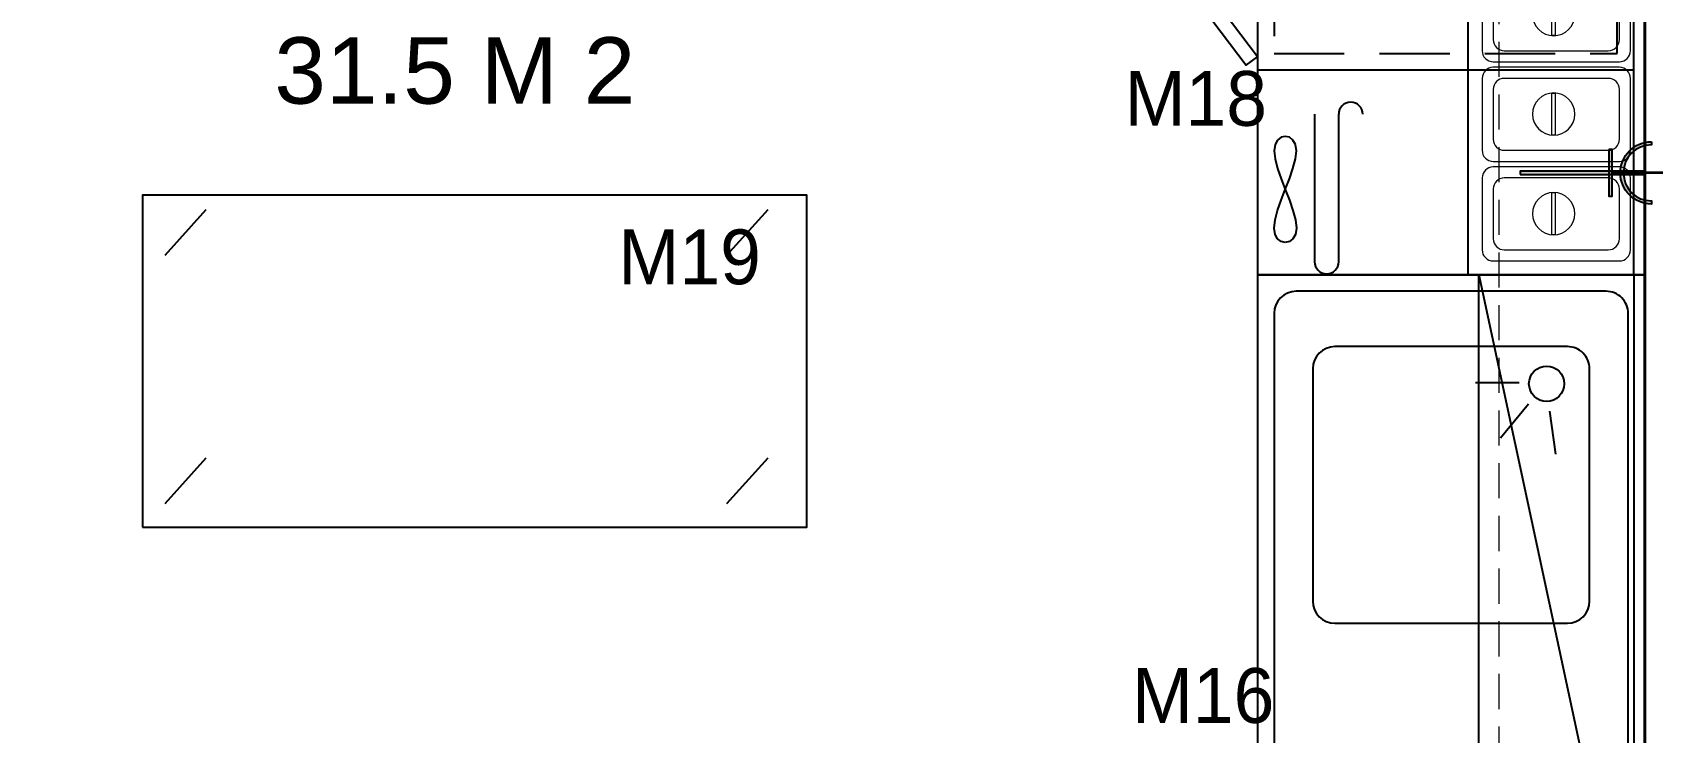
# Model space of a CAD drawing. Header units: millimetres. Extents: x 30084 to 42641, y -1284 to 1636.
# Drawn here: x 35963.2 to 36256, y -390.9 to -264.3 of the extents above; entities that cross this region are included whole.
import ezdxf

# ---------------------------------------------------------------- set-up
doc = ezdxf.new("R2010")
doc.units = ezdxf.units.MM
doc.linetypes.add('DASHED', pattern=[19.049999999999997, 12.7, -6.349999999999998])
doc.linetypes.add('DASHED2', pattern=[9.524999999999995, 6.349999999999998, -3.174999999999998])
for name, color, linetype in [('002 Çizgi', 7, 'Continuous'), ('ELEKTRİK', 10, 'Continuous'), ('S2000-002 Çizgi', 7, 'Continuous')]:
    doc.layers.add(name, color=color, linetype=linetype)
for name, color, linetype, lineweight in [('ELK', 1, 'Continuous', 35), ('no3_duvar mevcut', 4, 'Continuous', 35), ('no3_kiriş izdüşüm', 172, 'DASHED', 15), ('no3_paslanmaz gorunus on', 163, 'Continuous', 15), ('t_ölçü', 40, 'Continuous', 25)]:
    doc.layers.add(name, color=color, linetype=linetype, lineweight=lineweight)
doc.styles.get("Standard").update_dxf_attribs({"font": 'arial.ttf'})
doc.styles.add('TAKSİM', font='GOTHIC.TTF', dxfattribs={"height": 20})

# ---------------------------------------------------------------- blocks, each defined once
blk = doc.blocks.new('A$C55296281')
at = {"layer": 'S2000-002 Çizgi'}
for p, q in [((24.65767108146065, 52.76213944170558), (32.46938412001509, 53.87480724871693)), ((19.51883333973455, 47.28981886596102), (19.51883333973455, 39.39926183584703)), ((23.42748829094671, 48.95289724320628), (29.5251758606828, 43.94499383485618))]:
    blk.add_line(p, q, dxfattribs=at)
for points in [[(-5.0422295317e-06, 67.99999742952423), (139.9999949577704, 67.99999742952423), (139.9999949577704, 69.99999742952423), (-5.0422295317e-06, 69.99999742952423)], [(-5.0422295317e-06, -2.5704757718e-06), (139.9999949577704, -2.5704757718e-06), (139.9999949577704, 69.99999742952423), (-5.0422295317e-06, 69.99999742952423)]]:
    blk.add_lwpolyline(points, close=True, dxfattribs=at)
for points in [[(6.999994957768648, 2.999997429523318), (132.9999949577686, 2.999997429524228, 0.4142135623730919), (136.9999949577686, 6.999997429524227), (136.9999949577704, 62.99999742952422, 0.4142135623731057), (132.9999949577704, 66.99999742952423), (6.999994957768648, 66.99999742952423, 0.4142135623730951), (2.999994957768649, 62.99999742952422), (2.999994957768649, 6.999997429523318, 0.4142135623730844)], [(16.99999495776865, 9.999997429524226), (58.99999495776865, 9.999997429523317, 0.4142135623730951), (62.99999495776865, 13.99999742952332), (62.99999495776865, 55.99999742952333, 0.4142135623730951), (58.99999495776865, 59.99999742952333), (16.99999495776865, 59.99999742952422, 0.4142135623730951), (12.99999495776865, 55.99999742952423), (12.99999495776865, 13.99999742952423, 0.4142135623730951)]]:
    blk.add_lwpolyline(points, format="xyb", close=True, dxfattribs=at)
blk.add_circle((19.71420298012526, 52.2553539898654), 3.187919533039348, dxfattribs=at)
blk = doc.blocks.new('A$C01E77913')
at = {"layer": 'no3_paslanmaz gorunus on'}
for points in [[(1.999996831329099, 26.79714285829232), (14.9999968313291, 26.79714285829414, -0.4142135623731128), (16.9999968313291, 24.79714285829414), (16.9999968313291, 2.000004429532964, -0.4142135623730951), (14.9999968313291, 4.4295329644e-06), (1.999996831329099, 4.4295347834e-06, -0.4142135623730774), (-3.1686709008e-06, 2.000004429534783), (-3.1686709008e-06, 24.79714285829232, -0.4142135623730951)], [(3.999996831329098, 24.79714285829141), (12.99999683132819, 24.79714285829232, -0.4142135623731679), (14.9999968313291, 22.79714285829232), (14.99999683132819, 4.000004429532964, -0.4142135623731362), (12.99999683132819, 2.000004429532964), (3.999996831329098, 2.000004429533873, -0.4142135623730466), (1.999996831329099, 4.000004429533873), (1.999996831329099, 22.79714285829141, -0.4142135623730541)]]:
    blk.add_lwpolyline(points, format="xyb", close=True, dxfattribs=at)
blk.add_lwpolyline([(4.713619910745819, 14.26656825662758), (12.2114784227283, 14.26656825662758), (12.2114784227283, 13.5171988007387), (4.713619910745819, 13.5171988007387)], close=True, dxfattribs=at)
blk.add_circle((8.462549166737062, 13.86656825662794), 3.823091046240757, dxfattribs=at)
blk = doc.blocks.new('A$C6D321137')
at = {"layer": '002 Çizgi', "color": 7}
for p, q in [((95.81556419472327, 2.97634323942475e-06), (95.81556419472327, 135.0000029763432)), ((38.15142846132949, 29.00313659995663), (38.15142846132949, 2.331338180611056)), ((42.49723245279165, 2.331338180611056), (42.49723245279165, 29.00313659995663)), ((31.01373264349968, 23.52737491549487), (30.84170291018381, 22.38356582003325)), ((31.46726557679358, 24.34438141225473), (31.01373264349968, 23.52737491549487)), ((32.10846731006313, 24.83458531030919), (31.46726557679358, 24.34438141225473)), ((32.84350344332779, 24.99798660965826), (32.10846731006313, 24.83458531030919)), ((33.57853957659245, 24.83458531030919), (32.84350344332779, 24.99798660965826)), ((34.21974130986928, 24.3443814122511), (33.57853957659245, 24.83458531030919)), ((34.67327424316318, 23.52737491549487), (34.21974130986928, 24.3443814122511)), ((34.84530397647904, 22.38356582003325), (34.67327424316318, 23.52737491549487)), ((30.84170291018381, 22.38356582003325), (31.01373264349968, 20.92657090081411)), ((31.01373264349968, 20.92657090081411), (31.46726557679358, 19.22447403256592)), ((34.21974130986928, 19.22447403256592), (34.67327424316318, 20.92657090081411)), ((34.67327424316318, 20.92657090081411), (34.84530397647904, 22.38356582003325)), ((31.46726557679358, 19.22447403256592), (32.10846731007041, 17.35897586496503)), ((33.57853957659972, 17.35897586496503), (34.21974130986928, 19.22447403256592)), ((32.10846731007041, 17.35897586496503), (32.84350344333507, 15.41177704769143)), ((32.10846731007041, 13.46457823041783), (32.84350344333507, 15.41177704769143)), ((32.84350344333507, 15.41177704769143), (33.57853957659972, 17.35897586496503)), ((32.84350344333507, 15.41177704769143), (33.57853957659972, 13.46457823041783)), ((31.46726557679358, 11.59908006281694), (32.10846731007041, 13.46457823041783)), ((33.57853957659972, 13.46457823041783), (34.21974130986928, 11.59908006281694)), ((30.84170291018381, 8.439988275349606), (31.01373264349968, 9.896983194568747)), ((31.01373264349968, 9.896983194568747), (31.46726557679358, 11.59908006281694)), ((34.21974130986928, 11.59908006281694), (34.67327424316318, 9.896983194572385)), ((34.67327424316318, 9.896983194572385), (34.84530397647904, 8.439988275349606)), ((31.01373264349968, 7.296179179887986), (30.84170291018381, 8.439988275349606)), ((31.46726557679358, 6.479172683131765), (31.01373264349968, 7.296179179887986)), ((32.10846731006313, 5.988968785073666), (31.46726557679358, 6.479172683131765)), ((32.84350344332779, 5.825567485724605), (32.10846731006313, 5.988968785073666)), ((33.57853957659245, 5.988968785073666), (32.84350344332779, 5.825567485724605)), ((34.21974130986928, 6.479172683131765), (33.57853957659245, 5.988968785073666)), ((34.67327424316318, 7.296179179887986), (34.21974130986928, 6.479172683131765)), ((34.84530397647904, 8.439988275349606), (34.67327424316318, 7.296179179887986))]:
    blk.add_line(p, q, dxfattribs=at)
for points in [[(27.81556419472327, 2.97634323942475e-06), (97.81556419472327, 2.97634323942475e-06), (97.81556419472327, 135.0000029763432), (27.81556419472327, 135.0000029763432)], [(65.81556419472327, 135.0000029763432), (65.81556419472327, 2.97634323942475e-06), (97.81556419472327, 2.97634323942475e-06), (97.81556419472327, 135.0000029763432)], [(7.696318789385259e-06, 99.79524400441733), (25.76893537680735, 133.9057243029674), (27.81556419472327, 132.359588642139), (2.046636514234706, 98.24910834358889)], [(7.696318789385259e-06, 71.96333308637259), (25.76893537680735, 37.85285278782248), (27.81556419472327, 39.39898844865093), (2.046636514234706, 73.50946874720103)]]:
    blk.add_lwpolyline(points, close=True, dxfattribs=at)
at = {"layer": '002 Çizgi', "color": 7, "linetype": 'DASHED'}
blk.add_lwpolyline([(92.81556419472327, 40.00000297634324), (92.81556419472327, 132.0000029763432), (30.81556419472327, 132.0000029763432), (30.81556419472327, 40.00000297634324)], close=True, dxfattribs=at)
at = {"layer": '002 Çizgi', "color": 7, "const_width": 0.4275}
for points in [[(1.695558273560891, 102.0396542211383), (0.3767261698740185, 103.0359723264592), (4.633682853098435, 108.6709307878809), (5.723679826762236, 110.1137661575449)], [(1.695558273560891, 69.71892286965158), (0.3767261698740185, 68.72260476433075), (4.633682853098435, 63.08764630290898), (5.723679826762236, 61.64481093324503)]]:
    blk.add_lwpolyline(points, dxfattribs=at)
at = {"layer": '002 Çizgi', "color": 7}
blk.add_lwpolyline([(95.81556419472327, 37.00000297634324), (27.81556419472327, 37.00000297634324)], dxfattribs=at)
for centre, radius, start, end in [((27.81556419472327, 132.359588642139), 42.74999999999999, 229.4907873362072, 270), ((27.81556419472327, 39.39898844865093), 42.74999999999999, 90, 130.5092126637928), ((44.67013444851909, 29.00313659995663), 2.172901995727443, 0, 180), ((40.32433045706421, 2.331338180611056), 2.172901995734719, 180, 0)]:
    blk.add_arc(centre, radius, start, end, dxfattribs=at)
at = {"layer": '002 Çizgi', "color": 7, "xscale": -1, "rotation": 90}
for p in [(95.21413783863682, 127.493834244764), (95.21413783863682, 109.493834244764), (95.21413783863682, 91.493834244764), (95.21413783863682, 73.493834244764), (95.21413783863682, 55.493834244764), (95.21413783863682, 37.493834244764), (95.21413783863682, 19.493834244764)]:
    blk.add_blockref('A$C01E77913', p, dxfattribs=at)
blk = doc.blocks.new('A$C50025146')
at = {"layer": 'ELEKTRİK'}
for points in [[(16.0258407970905, 9.846670621633166), (16.5885051934838, 9.846670621633166), (16.5885051934838, 1.406704675742731), (16.0258407970905, 1.406704675742731)], [(6.940050297998823e-05, 5.345355450490388), (6.940050297998823e-05, 5.908019846885509), (22.50664525620232, 5.908019846885509), (22.50664525620232, 5.345355450490388)]]:
    blk.add_hatch(color=256, dxfattribs=at).paths.add_polyline_path(points)
h = blk.add_hatch(color=256, dxfattribs=at)
edge = h.paths.add_edge_path()
edge.add_line((23.70435837441619, 11.25333161261187), (23.70435837441619, 10.69066721622039))
edge.add_ellipse((23.70435837441619, 5.626687648689767), major_axis=(3.580774291992597, -3.580774291992606), ratio=0.9999999999999413, start_angle=134.9999999999983, end_angle=314.9999999999983)
edge.add_line((23.70435837441619, 0.5627080811555061), (23.70435837441619, 4.368476402305532e-05))
edge.add_ellipse((23.70435837441619, 5.626687648689767), major_axis=(3.978638102213783, 3.978638102213774), ratio=0.9999999999999128, start_angle=45.0000000000025, end_angle=225.0000000000025, ccw=False)
for points, elevation in [([(16.0258407970905, 1.406704675742731), (16.0258407970905, 9.846670621633166), (16.5885051934838, 9.846670621633166), (16.5885051934838, 1.406704675742731)], 4.791194770819646e-08), ([(6.940050297998823e-05, 5.908019846885509), (22.50664525620232, 5.908019846885509), (22.50664525620232, 5.345355450490388), (6.940050297998823e-05, 5.345355450490388)], 4.794507297291503e-08)]:
    blk.add_lwpolyline(points, close=True, dxfattribs=dict(at, elevation=elevation))
at = {"layer": 'ELEKTRİK', "elevation": 4.798666618537076e-08}
blk.add_lwpolyline([(23.70435837441437, 4.368476402305532e-05), (23.70435837441619, 0.5627080811555061, -0.9999999999999944), (23.70435837441619, 10.69066721622039), (23.70435837441619, 11.25333161261187, 0.9999999999999944)], format="xyb", close=True, dxfattribs=at)

msp = doc.modelspace()

# ---------------------------------------------------------------- linework, layer by layer
for p, q in [((35987.18870715609, -304.6017222103241), (35994.61358822855, -296.3507592267227)), ((36088.72899361837, -304.6017222103241), (36096.15387469082, -296.3507592267227)), ((36224.59214542017, -308.1453779213796), (36254.59214542017, -448.1453779213795)), ((35987.18870715609, -349.4826016453593), (35994.61358822855, -341.231638661758)), ((36088.72899361837, -349.4826016453593), (36096.15387469082, -341.231638661758))]:
    msp.add_line(p, q)
for points in [[(35983.13647581579, -353.7702172722978), (36103.13647581579, -353.7702172722978), (36103.13647581579, -293.7702172722978), (35983.13647581579, -293.7702172722978)], [(36254.59214542017, -448.1453779213795), (36224.59214542017, -448.1453779213795), (36224.59214542017, -308.1453779213796), (36254.59214542017, -308.1453779213796)]]:
    msp.add_lwpolyline(points, close=True)
at = {"layer": 'ELK', "color": 1}
msp.add_line((36308.438805491, -289.7385072578917), (36248.44354725657, -289.7385072578771), dxfattribs=at)
at = {"layer": 'no3_duvar mevcut'}
for p, q in [((36254.59214542017, 165.8546220778202), (36254.59214542017, -460.1453779221798)), ((36254.59214542017, -460.1453779221798), (36254.59214542017, 165.8546220778202))]:
    msp.add_line(p, q, dxfattribs=at)
msp.add_lwpolyline([(35835.72530485396, -427.1453779221799), (35843.22530485396, -427.1453779221799), (35843.22530485396, -513.1453779221799), (36227.59214542017, -513.1453779221799), (36227.59214542017, -460.1453779221798), (36254.59214542017, -460.1453779221798), (36254.59214542017, 165.8546220778202), (36226.59214542017, 165.8546220778202), (36226.59214542017, 257.8546220778202), (36259.59214542017, 257.8546220778202)], dxfattribs=at)
at = {"layer": 'no3_kiriş izdüşüm', "linetype": 'DASHED2'}
msp.add_lwpolyline([(36228.20052636595, 257.8546220778202), (36228.20052636595, -460.1453779221797)], dxfattribs=at)

# ---------------------------------------------------------------- block references
msp.add_blockref('A$C6D321137', (36156.77658122545, -308.1453808977228))
at = {"layer": 'ELEKTRİK', "xscale": -1, "rotation": 180}
msp.add_blockref('A$C50025146', (36232.08550016397, -284.1118196092074, -4.794507297291503e-08), dxfattribs=at)
at = {"layer": 'S2000-002 Çizgi', "rotation": 270}
msp.add_blockref('A$C55296281', (36184.59214799065, -308.1453829636091), dxfattribs=at)

# ---------------------------------------------------------------- texts
at = {"style": 'TAKSİM'}
for s, p in [('M18', (36160.56791237352, -281.228383104266, -0.0008635203109028771)), ('M19', (36069.11195018235, -309.86579222005, -0.0008635203109028771)), ('M16', (36161.89734874729, -389.1570354993719, -0.0008635203109028771))]:
    msp.add_text(s, height=9.9, dxfattribs=at).set_placement(p)
at = {"layer": 't_ölçü', "color": 7, "insert": (36072.1659469672, -265.2237868644121), "char_height": 12, "width": 149.2144638577447, "attachment_point": 3}
msp.add_mtext('31.5 M 2', dxfattribs=at)

doc.saveas('drawing.dxf')
